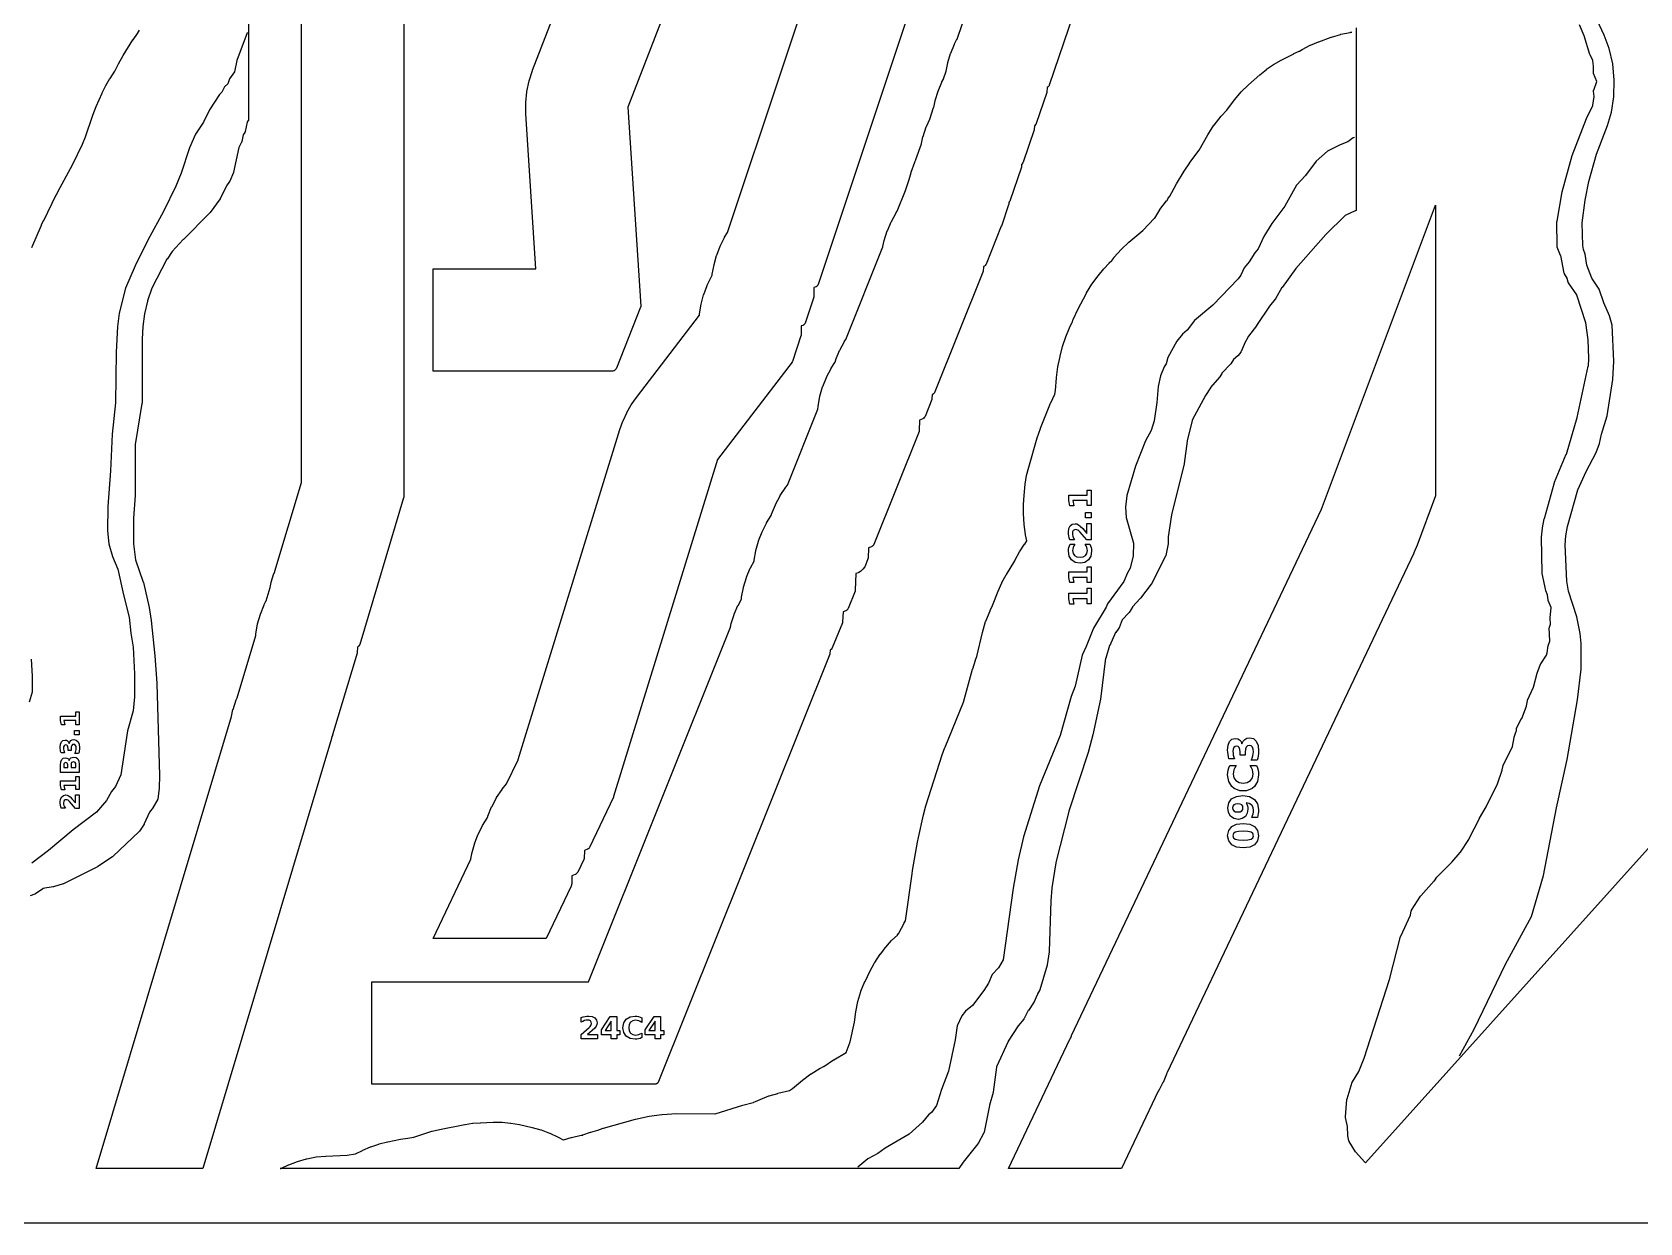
# Model space of a CAD drawing. Header units: millimetres. Extents: x 0 to 841, y 0 to 594.
# Drawn here: x 340.1 to 654.7, y 0 to 232.9 of the extents above; entities that cross this region are included whole.
import ezdxf

# ---------------------------------------------------------------- set-up
doc = ezdxf.new("R2010")
doc.units = ezdxf.units.MM
for name, color, linetype in [('CUT', 1, 'Continuous'), ('ENGRAVE', 5, 'Continuous'), ('SHEET_EDGE_DO_NOT_CUT', 8, 'Continuous')]:
    doc.layers.add(name, color=color, linetype=linetype)

msp = doc.modelspace()

# ---------------------------------------------------------------- linework, layer by layer
at = {"layer": 'CUT'}
for points in [[(412.84, 316.58), (412.83, 141.99), (412.83, 141.94), (412.82, 141.89), (412.81, 141.85), (404.23, 113.17), (404.2, 113.12), (404.18, 113.06), (404.09, 112.91), (404.06, 112.87), (404.03, 112.83), (404, 112.8), (403.97, 112.77), (403.93, 112.74), (403.77, 112.64), (403.76, 112.63), (403.76, 112.62), (403.73, 111.57), (403.73, 111.53), (403.72, 111.49), (403.71, 111.44), (398.92, 95.47), (398.91, 95.42), (398.88, 95.37), (398.76, 95.15), (398.75, 95.13), (398.75, 95.12), (398.73, 94.84), (398.72, 94.79), (398.71, 94.74), (373.52, 10.62), (352.64, 10.62), (379.12, 99.05), (379.13, 99.07), (379.42, 100.4), (379.43, 100.45), (380.04, 102.3), (380.05, 102.35), (380.21, 102.71), (380.22, 102.74), (383.86, 114.88), (383.86, 114.89), (383.86, 114.9), (383.88, 115.16), (383.89, 115.21), (384.23, 117.13), (384.24, 117.18), (384.78, 119.07), (384.8, 119.11), (385.52, 120.93), (385.54, 120.98), (385.88, 121.64), (385.89, 121.65), (385.89, 121.67), (386.68, 124.31), (386.69, 124.33), (386.9, 125.29), (386.91, 125.34), (387.44, 127.02), (387.46, 127.06), (387.62, 127.46), (387.63, 127.48), (392.82, 144.83), (392.83, 144.84), (392.83, 144.86), (392.84, 303.24)], [(568.39, 308.44), (539.16, 222.57), (539.16, 222.57), (539.14, 222.53), (539.12, 222.49), (539.05, 222.37), (539.03, 222.33), (539, 222.29), (538.96, 222.25), (538.92, 222.22), (538.75, 222.09), (538.74, 222.09), (538.74, 222.07), (538.7, 221.28), (538.69, 221.23), (538.68, 221.19), (538.67, 221.14), (536.6, 215.07), (536.59, 215.03), (536.57, 214.99), (536.54, 214.95), (536.52, 214.92), (536.26, 214.59), (536.25, 214.58), (536.25, 214.57), (536.2, 213.95), (536.2, 213.91), (536.19, 213.87), (536.18, 213.82), (534.02, 207.49), (534.01, 207.45), (533.98, 207.41), (533.96, 207.37), (533.76, 207.09), (533.75, 207.08), (533.75, 207.06), (533.71, 206.62), (533.7, 206.57), (533.69, 206.51), (531.44, 199.9), (531.42, 199.85), (531.39, 199.8), (531.26, 199.59), (531.26, 199.57), (531.25, 199.56), (531.22, 199.28), (531.21, 199.23), (531.2, 199.19), (529.78, 195.02), (529.77, 194.99), (526.79, 187.58), (526.78, 187.54), (526.76, 187.5), (526.73, 187.47), (526.62, 187.32), (526.59, 187.28), (526.56, 187.25), (526.53, 187.22), (526.49, 187.19), (526.45, 187.17), (526.27, 187.08), (526.26, 187.07), (526.26, 187.06), (526.2, 186.15), (526.19, 186.1), (526.18, 186.05), (526.16, 186), (516.77, 162.56), (516.75, 162.52), (516.73, 162.49), (516.71, 162.45), (516.6, 162.3), (516.57, 162.26), (516.54, 162.23), (516.5, 162.2), (516.46, 162.17), (516.42, 162.15), (516.26, 162.06), (516.25, 162.06), (516.24, 162.04), (516.2, 161.22), (516.19, 161.16), (516.18, 161.11), (516.16, 161.06), (514.84, 157.76), (514.82, 157.72), (514.8, 157.67), (514.76, 157.63), (514.61, 157.44), (514.57, 157.4), (514.53, 157.37), (514.49, 157.34), (514.44, 157.31), (514.4, 157.29), (513.79, 157.06), (513.78, 157.06), (513.78, 157.05), (513.71, 155.01), (513.7, 154.96), (513.7, 154.92), (513.69, 154.88), (513.67, 154.84), (504.81, 132.74), (504.79, 132.69), (504.76, 132.64), (504.73, 132.6), (504.56, 132.39), (504.52, 132.36), (504.48, 132.32), (504.44, 132.29), (504.39, 132.27), (504.34, 132.25), (503.77, 132.05), (503.76, 132.04), (503.76, 132.03), (503.69, 130.04), (503.68, 129.99), (503.67, 129.93), (503.66, 129.88), (503.1, 128.47), (503.08, 128.43), (503.06, 128.39), (503.04, 128.36), (502.68, 127.86), (502.65, 127.82), (502.61, 127.79), (502.31, 127.51), (502.27, 127.48), (502.23, 127.45), (501.88, 127.25), (501.83, 127.22), (501.78, 127.2), (501.3, 127.05), (501.29, 127.04), (501.29, 127.03), (501.18, 123.75), (501.17, 123.7), (501.17, 123.66), (501.16, 123.62), (501.14, 123.58), (499.77, 120.16), (499.75, 120.12), (499.73, 120.08), (499.7, 120.04), (499.67, 120.01), (499.55, 119.88), (499.52, 119.85), (499.48, 119.82), (499.45, 119.79), (499.4, 119.77), (499.36, 119.75), (498.8, 119.55), (498.79, 119.54), (498.79, 119.53), (498.71, 117.57), (498.7, 117.52), (498.69, 117.46), (498.67, 117.41), (496.7, 112.49), (496.68, 112.44), (496.65, 112.4), (496.57, 112.28), (496.54, 112.24), (496.51, 112.2), (496.48, 112.17), (496.44, 112.14), (496.3, 112.05), (496.29, 112.04), (496.29, 112.03), (496.24, 111.4), (496.23, 111.35), (496.22, 111.3), (496.2, 111.26), (462.69, 27.64), (462.67, 27.6), (462.64, 27.55), (462.57, 27.43), (462.54, 27.39), (462.5, 27.36), (462.47, 27.32), (462.43, 27.29), (462.35, 27.24), (462.31, 27.21), (462.26, 27.19), (462.22, 27.18), (462.17, 27.16), (462.02, 27.13), (461.98, 27.13), (461.93, 27.12), (406.62, 27.12), (406.62, 47.12), (448.94, 47.12), (448.95, 47.13), (448.96, 47.14), (476.76, 116.51), (476.76, 116.52), (476.77, 116.53), (476.92, 117.23), (476.93, 117.28), (477.49, 119.03), (477.51, 119.07), (478.23, 120.76), (478.25, 120.8), (478.9, 122), (478.9, 122.01), (478.91, 122.03), (478.93, 122.35), (478.94, 122.39), (479.31, 124.32), (479.32, 124.37), (479.88, 126.24), (479.9, 126.29), (480.65, 128.1), (480.67, 128.15), (481.38, 129.48), (481.39, 129.5), (481.39, 129.51), (481.4, 129.6), (481.4, 129.65), (481.73, 131.5), (481.74, 131.55), (482.25, 133.36), (482.26, 133.4), (482.94, 135.16), (482.96, 135.2), (483.8, 136.89), (483.83, 136.93), (484.74, 138.38), (484.74, 138.39), (484.75, 138.4), (484.8, 138.59), (484.82, 138.64), (485.55, 140.46), (485.57, 140.51), (486.48, 142.24), (486.51, 142.28), (487.59, 143.92), (487.62, 143.96), (487.9, 144.3), (487.9, 144.31), (487.91, 144.32), (493.86, 159.16), (493.86, 159.17), (493.86, 159.18), (493.91, 159.73), (493.91, 159.78), (494.26, 161.67), (494.28, 161.72), (494.81, 163.57), (494.83, 163.62), (495.54, 165.41), (495.56, 165.46), (496.45, 167.17), (496.48, 167.21), (497.22, 168.35), (497.22, 168.36), (497.23, 168.37), (497.38, 168.86), (497.39, 168.9), (498.13, 170.68), (498.16, 170.72), (499.07, 172.42), (499.09, 172.46), (499.32, 172.8), (499.33, 172.81), (499.33, 172.82), (506.6, 190.96), (506.61, 190.97), (506.61, 190.98), (506.86, 192.16), (506.87, 192.21), (507.45, 194.05), (507.47, 194.09), (508.23, 195.87), (508.25, 195.91), (509.18, 197.6), (509.2, 197.64), (509.38, 197.9), (509.39, 197.91), (509.39, 197.92), (511.01, 201.95), (511.01, 201.96), (511.74, 204.09), (511.74, 204.11), (512.1, 205.52), (512.11, 205.57), (512.84, 207.54), (512.87, 207.59), (513.06, 207.98), (513.07, 208.01), (514.13, 211.11), (514.13, 211.14), (514.44, 212.49), (514.45, 212.54), (515.09, 214.44), (515.11, 214.48), (515.76, 215.92), (515.77, 215.94), (516.53, 218.18), (516.54, 218.21), (516.81, 219.54), (516.83, 219.59), (517.38, 221.38), (517.39, 221.43), (518.11, 223.16), (518.14, 223.21), (518.43, 223.77), (518.44, 223.78), (518.44, 223.79), (518.95, 225.29), (518.96, 225.32), (519.28, 226.94), (519.29, 226.98), (519.84, 228.8), (519.86, 228.84), (520.58, 230.6), (520.6, 230.64), (521.09, 231.58), (521.1, 231.59), (521.1, 231.6), (547.26, 308.44)], [(486.03, 294.03), (456.71, 218.28), (456.7, 218.26), (456.7, 218.25), (459.21, 179.34), (459.21, 179.28), (459.2, 179.23), (459.19, 179.18), (459.17, 179.12), (454.44, 167.18), (454.43, 167.14), (454.41, 167.1), (454.38, 167.06), (454.35, 167.03), (454.17, 166.83), (454.14, 166.79), (454.1, 166.76), (454.06, 166.73), (454.02, 166.71), (453.97, 166.69), (453.92, 166.68), (453.78, 166.64), (453.74, 166.63), (453.69, 166.63), (453.65, 166.62), (418.62, 166.62), (418.62, 186.62), (438.69, 186.62), (438.7, 186.63), (438.7, 186.64), (436.75, 216.97), (436.74, 216.99), (436.72, 219.12), (436.73, 219.17), (436.93, 221.28), (436.94, 221.33), (437.37, 223.4), (437.39, 223.45), (438.05, 225.47), (438.06, 225.5), (466.39, 298.69)], [(382.48, 262.75), (382.48, 215.7), (382.21, 215.38), (382.21, 215.38), (382.2, 215.37), (382.2, 215.36), (381.79, 213.5), (381.78, 213.45), (381.77, 213.41), (381.75, 213.37), (381.72, 213.33), (381.42, 212.87), (381.41, 212.86), (381.41, 212.85), (381.15, 211.54), (381.14, 211.49), (381.12, 211.44), (381.1, 211.4), (380.55, 210.37), (380.55, 210.36), (380.54, 210.35), (379.53, 205.58), (379.52, 205.54), (379.5, 205.49), (378.8, 203.82), (378.77, 203.78), (378.75, 203.74), (378.15, 202.85), (378.13, 202.82), (376.94, 200.4), (376.92, 200.36), (376.9, 200.33), (374.97, 197.65), (374.94, 197.62), (374.91, 197.59), (369.71, 192.38), (369.7, 192.38), (367.52, 190.03), (367.52, 190.02), (367.51, 190.01), (366.51, 188.54), (366.49, 188.52), (363.53, 182.88), (363.53, 182.87), (363.53, 182.86), (362.68, 180.35), (362.67, 180.32), (362.13, 177.85), (362.13, 177.83), (361.8, 175.35), (361.8, 175.33), (361.68, 172.86), (361.68, 172.84), (361.62, 160.4), (361.62, 160.36), (361.61, 160.32), (360.27, 152.3), (360.27, 152.29), (360.27, 152.28), (360.27, 142.33), (360.27, 142.29), (359.97, 137.85), (359.97, 137.84), (359.96, 132.9), (359.96, 132.87), (360.35, 129.72), (360.35, 129.71), (360.35, 129.7), (361.87, 125.34), (361.88, 125.29), (362.99, 120.4), (363, 120.37), (363.41, 117.85), (363.41, 117.83), (364.15, 110.93), (364.15, 110.91), (364.52, 105.56), (364.53, 105.54), (365.04, 87.51), (365.04, 87.49), (365, 85.04), (364.99, 84.98), (364.7, 82.96), (364.69, 82.91), (364.68, 82.86), (364.66, 82.82), (364.64, 82.78), (363.83, 81.35), (363.79, 81.29), (363.07, 80.37), (363.07, 80.36), (363.06, 80.35), (362.07, 78.05), (362.05, 78.01), (362.03, 77.97), (361.12, 76.63), (361.09, 76.58), (361.05, 76.54), (355.94, 71.68), (355.9, 71.65), (355.87, 71.63), (352.97, 69.7), (352.91, 69.67), (346.27, 66.35), (346.23, 66.33), (346.19, 66.32), (344.28, 65.76), (344.23, 65.75), (342.21, 65.38), (342.2, 65.37), (342.19, 65.37), (340.75, 64.38), (340.7, 64.36), (340.66, 64.33), (339.71, 63.95)], [(516.67, 251.92), (493.91, 183.59), (493.89, 183.55), (493.87, 183.5), (493.84, 183.46), (493.72, 183.29), (493.69, 183.25), (493.65, 183.21), (493.62, 183.18), (493.57, 183.15), (493.53, 183.13), (493.48, 183.11), (493.12, 182.98), (493.11, 182.97), (493.11, 182.96), (493.05, 181.07), (493.04, 181.02), (493.04, 180.98), (493.02, 180.93), (491.39, 176.04), (491.37, 176), (491.35, 175.95), (491.32, 175.91), (491.29, 175.87), (491.16, 175.72), (491.13, 175.69), (491.1, 175.66), (491.06, 175.63), (491.02, 175.61), (490.98, 175.59), (490.94, 175.57), (490.64, 175.48), (490.63, 175.47), (490.63, 175.46), (490.59, 173.7), (490.58, 173.65), (490.58, 173.61), (490.56, 173.56), (488.88, 168.51), (488.86, 168.46), (488.84, 168.41), (488.81, 168.37), (474.26, 149.34), (474.25, 149.33), (474.25, 149.32), (453.9, 83.38), (453.87, 83.31), (449.19, 73.46), (449.17, 73.41), (449.13, 73.36), (449.1, 73.32), (448.98, 73.2), (448.94, 73.17), (448.89, 73.14), (448.85, 73.11), (448.8, 73.09), (448.21, 72.87), (448.2, 72.86), (448.2, 72.85), (448.11, 71.27), (448.11, 71.22), (448.1, 71.17), (448.08, 71.13), (448.06, 71.08), (446.9, 68.63), (446.88, 68.59), (446.86, 68.56), (446.83, 68.52), (446.8, 68.49), (446.53, 68.22), (446.49, 68.19), (446.45, 68.16), (446.41, 68.14), (446.36, 68.12), (445.74, 67.87), (445.73, 67.87), (445.73, 67.86), (445.7, 66.3), (445.69, 66.24), (445.68, 66.19), (445.64, 65.99), (445.62, 65.94), (445.6, 65.89), (440.73, 55.62), (418.59, 55.62), (425.97, 71.17), (425.97, 71.18), (425.97, 71.19), (426.14, 72.18), (426.15, 72.23), (426.66, 74.09), (426.67, 74.14), (427.36, 75.94), (427.38, 75.98), (428.24, 77.71), (428.27, 77.75), (429.17, 79.18), (429.18, 79.19), (429.18, 79.2), (429.27, 79.52), (429.29, 79.57), (430.03, 81.38), (430.05, 81.42), (430.97, 83.14), (430.99, 83.19), (432.07, 84.81), (432.1, 84.85), (432.94, 85.87), (432.95, 85.88), (432.96, 85.89), (435.2, 90.6), (435.21, 90.64), (455.13, 155.22), (455.14, 155.24), (455.73, 156.87), (455.74, 156.92), (456.46, 158.48), (456.48, 158.52), (457.34, 160.02), (457.36, 160.05), (458.36, 161.48), (458.37, 161.49), (470.68, 177.59), (470.69, 177.6), (470.69, 177.62), (470.7, 177.8), (470.71, 177.84), (471.02, 179.7), (471.03, 179.75), (471.51, 181.57), (471.53, 181.62), (472.18, 183.39), (472.2, 183.43), (473.03, 185.13), (473.05, 185.17), (473.2, 185.41), (473.21, 185.42), (473.21, 185.43), (473.22, 185.52), (473.22, 185.57), (473.55, 187.41), (473.56, 187.46), (474.06, 189.26), (474.07, 189.31), (474.75, 191.06), (474.76, 191.1), (475.6, 192.77), (475.62, 192.82), (476.21, 193.76), (476.22, 193.77), (476.22, 193.78), (497.69, 258.24)], [(340.06, 190.83), (341.97, 195.21), (341.97, 195.23), (342.37, 196.1), (342.38, 196.11), (344.85, 201.12), (344.86, 201.13), (345.23, 201.85), (345.23, 201.85), (348.02, 206.96), (348.02, 206.98), (349.96, 211.04), (349.96, 211.05), (350.56, 212.46), (350.57, 212.47), (351.97, 216.68), (351.98, 216.7), (352.64, 218.41), (352.65, 218.43), (353.8, 221.03), (353.81, 221.05), (354.51, 222.48), (354.53, 222.52), (355.35, 223.88), (355.36, 223.9), (356.28, 225.31), (356.29, 225.34), (356.99, 226.73), (357.01, 226.75), (357.94, 228.39), (357.95, 228.41), (359.85, 231.43), (359.87, 231.45), (360.75, 232.69), (360.76, 232.7), (361.13, 233.32)], [(599.19, 233.82), (599.19, 198.08), (599.07, 198.02), (599.07, 198.02), (599.04, 198), (597.07, 197.06), (597.06, 197.06), (597.05, 197.05), (593.26, 193.35), (593.25, 193.33), (587.41, 186.74), (587.4, 186.72), (584.71, 183.02), (584.69, 183), (583.41, 180.76), (583.39, 180.72), (583.36, 180.69), (582.26, 179.34), (582.24, 179.32), (579.72, 175.53), (579.7, 175.5), (578.13, 173.5), (578.13, 173.49), (578.12, 173.48), (577.27, 171.89), (577.26, 171.87), (576.69, 170.47), (576.67, 170.43), (576.65, 170.39), (576.62, 170.36), (576.13, 169.7), (576.09, 169.66), (576.05, 169.62), (575.21, 168.92), (575.2, 168.91), (575.19, 168.9), (574.65, 168.04), (574.62, 168), (574.59, 167.96), (572.92, 166.21), (572.92, 166.2), (572.91, 166.19), (572.56, 165.52), (572.53, 165.47), (572.49, 165.42), (570.7, 163.41), (570.69, 163.4), (570.69, 163.39), (569.73, 161.88), (569.72, 161.86), (567.14, 157.01), (567.14, 157), (567.13, 156.98), (566.14, 152.97), (566.13, 152.94), (565.57, 148.53), (565.56, 148.47), (563.1, 138.51), (563.09, 138.49), (562.42, 134.22), (562.42, 134.21), (562.42, 134.2), (562.42, 132.96), (562.41, 132.92), (562.41, 132.87), (561.94, 130.53), (561.93, 130.48), (561.91, 130.44), (561.9, 130.4), (559.18, 125), (559.15, 124.96), (559.12, 124.92), (556.99, 122.19), (556.97, 122.16), (555.45, 120.5), (555.44, 120.49), (555.43, 120.48), (554.78, 119.41), (554.75, 119.36), (554.71, 119.32), (553.45, 118), (553.44, 117.99), (553.43, 117.98), (552.81, 116.43), (552.79, 116.39), (552.77, 116.35), (552.75, 116.32), (552.15, 115.5), (552.14, 115.49), (552.13, 115.48), (550.99, 112.98), (550.97, 112.96), (550.19, 110.5), (550.18, 110.49), (550.18, 110.48), (549.19, 102.48), (549.19, 102.44), (547.71, 95.49), (547.71, 95.46), (546.84, 92.26), (546.83, 92.24), (542.97, 80.51), (542.97, 80.5), (540.46, 70.49), (540.46, 70.46), (539.67, 65.51), (539.67, 65.5), (539.44, 63.01), (539.44, 63), (539.13, 53.07), (539.12, 53.01), (538.73, 50.48), (538.72, 50.42), (537.33, 45.6), (537.32, 45.55), (537.3, 45.51), (537.27, 45.47), (536.84, 44.79), (536.83, 44.78), (536.83, 44.77), (536.14, 43.11), (536.11, 43.06), (536.09, 43.01), (535.06, 41.54), (535.05, 41.51), (534.23, 39.95), (534.2, 39.91), (534.17, 39.87), (533.06, 38.54), (533.04, 38.51), (531.14, 35.53), (531.12, 35.5), (528.83, 30.5), (528.82, 30.49), (528.82, 30.48), (528.18, 25.58), (528.17, 25.51), (527.47, 22.99), (527.47, 22.97), (526.41, 17.74), (526.4, 17.69), (526.38, 17.64), (526.36, 17.6), (525.21, 15.53), (525.19, 15.49), (525.16, 15.46), (522.3, 11.85), (522.28, 11.84), (521.48, 10.62), (388.68, 10.62), (388.79, 10.65), (388.8, 10.65), (388.81, 10.66), (390.29, 11.32), (390.32, 11.33), (392.03, 12.01), (392.07, 12.02), (393.83, 12.53), (393.88, 12.55), (395.68, 12.89), (395.73, 12.9), (397.56, 13.07), (397.59, 13.07), (401.74, 13.27), (401.76, 13.27), (403.38, 13.49), (403.4, 13.5), (403.41, 13.5), (404.79, 14.18), (404.81, 14.19), (406.35, 14.87), (406.39, 14.88), (407.99, 15.42), (408.03, 15.44), (409.67, 15.84), (409.69, 15.85), (412.18, 16.35), (412.2, 16.35), (413.61, 16.58), (413.63, 16.58), (414.79, 16.73), (414.8, 16.73), (414.82, 16.74), (416.94, 17.49), (416.95, 17.49), (418.36, 17.93), (418.39, 17.94), (419.82, 18.27), (419.84, 18.28), (424.82, 19.24), (424.84, 19.24), (426.3, 19.47), (426.34, 19.47), (427.82, 19.59), (427.84, 19.59), (430.32, 19.69), (430.34, 19.69), (432.03, 19.68), (432.08, 19.68), (433.75, 19.53), (433.8, 19.52), (435.46, 19.22), (435.48, 19.22), (437.95, 18.67), (437.97, 18.67), (439.68, 18.2), (439.73, 18.19), (441.38, 17.57), (441.42, 17.55), (443.03, 16.79), (443.05, 16.78), (444.06, 16.24), (444.07, 16.23), (444.08, 16.24), (445.61, 16.67), (445.63, 16.68), (447.53, 17.12), (447.55, 17.12), (447.88, 17.18), (447.89, 17.19), (447.9, 17.19), (449.4, 17.75), (449.45, 17.76), (450.81, 18.11), (450.83, 18.12), (451.89, 18.49), (451.92, 18.5), (458.16, 20.28), (458.19, 20.28), (460.85, 20.85), (460.89, 20.85), (463.35, 21.2), (463.39, 21.2), (466.25, 21.39), (466.29, 21.39), (473.73, 21.35), (473.75, 21.35), (473.76, 21.35), (479.2, 23.04), (479.22, 23.05), (481.23, 23.56), (481.26, 23.57), (481.32, 23.58), (481.33, 23.58), (481.34, 23.58), (481.66, 23.75), (481.68, 23.76), (482.56, 24.15), (482.58, 24.16), (484.26, 24.82), (484.31, 24.83), (486.04, 25.33), (486.07, 25.34), (488.33, 25.88), (488.34, 25.89), (488.35, 25.89), (488.91, 26.29), (488.92, 26.3), (490.84, 27.89), (490.86, 27.91), (492.52, 29.14), (492.56, 29.17), (494.34, 30.23), (494.36, 30.24), (494.85, 30.5), (494.86, 30.5), (494.87, 30.51), (494.99, 30.6), (495.01, 30.61), (496.96, 31.9), (496.98, 31.92), (499.39, 33.32), (499.4, 33.33), (499.41, 33.34), (500.21, 35.41), (500.21, 35.42), (500.21, 35.43), (501.04, 39.27), (501.04, 39.29), (501.31, 41.25), (501.31, 41.27), (501.69, 43.28), (501.71, 43.33), (502.29, 45.27), (502.3, 45.32), (503.09, 47.2), (503.1, 47.22), (504.02, 49.14), (504.03, 49.16), (504.97, 50.88), (504.99, 50.93), (506.09, 52.55), (506.11, 52.57), (506.75, 53.43), (506.77, 53.45), (508.31, 55.25), (508.36, 55.3), (509.46, 56.31), (509.47, 56.32), (509.48, 56.33), (509.68, 56.6), (509.69, 56.61), (509.7, 56.63), (509.72, 56.67), (509.73, 56.69), (510.73, 58.66), (510.76, 58.71), (510.99, 59.06), (511, 59.07), (511, 59.08), (512.31, 68.3), (512.31, 68.31), (512.41, 68.93), (512.41, 68.94), (513.38, 74.48), (513.39, 74.5), (513.56, 75.37), (513.56, 75.38), (514.55, 79.83), (514.55, 79.85), (515.02, 81.59), (515.03, 81.61), (518.21, 91.56), (518.22, 91.58), (518.74, 93.02), (518.75, 93.04), (522.34, 101.85), (522.35, 101.87), (524.16, 108.35), (524.17, 108.37), (524.73, 110.09), (524.74, 110.12), (525, 110.78), (525.01, 110.82), (526.07, 115.47), (526.07, 115.49), (526.69, 117.65), (526.71, 117.7), (527.57, 119.76), (527.58, 119.79), (528.05, 120.75), (528.06, 120.77), (529.16, 123.59), (529.17, 123.61), (529.88, 125.22), (529.9, 125.26), (530.75, 126.8), (530.76, 126.82), (532.41, 129.51), (532.42, 129.51), (532.42, 129.52), (532.48, 129.65), (532.5, 129.69), (533.33, 131.26), (533.35, 131.3), (534.33, 132.79), (534.34, 132.8), (534.77, 133.4), (534.77, 133.41), (534.77, 133.42), (534.5, 134.62), (534.5, 134.67), (534.26, 136.65), (534.26, 136.68), (534.12, 138.69), (534.12, 138.72), (534.09, 140.47), (534.09, 140.52), (534.21, 142.27), (534.21, 142.29), (534.46, 144.51), (534.46, 144.54), (534.72, 146.19), (534.73, 146.23), (535.13, 147.85), (535.13, 147.87), (536.79, 153.58), (536.8, 153.6), (537.43, 155.43), (537.44, 155.46), (539.41, 160.39), (539.43, 160.42), (540.24, 162.12), (540.24, 162.13), (540.24, 162.15), (540.34, 162.81), (540.35, 162.83), (540.56, 165.33), (540.56, 165.36), (540.85, 167.45), (540.86, 167.47), (541.26, 169.52), (541.26, 169.55), (541.73, 171.43), (541.74, 171.48), (542.39, 173.31), (542.4, 173.34), (543.11, 175.07), (543.12, 175.09), (543.6, 176.09), (543.61, 176.12), (543.85, 176.82), (543.87, 176.86), (544.73, 178.68), (544.74, 178.71), (546.45, 181.91), (546.46, 181.93), (547.48, 183.63), (547.51, 183.67), (548.7, 185.26), (548.72, 185.28), (549.84, 186.63), (549.85, 186.65), (550.86, 187.78), (550.89, 187.8), (551.4, 188.29), (551.43, 188.32), (551.87, 188.88), (551.88, 188.9), (553.21, 190.42), (553.25, 190.45), (554.72, 191.83), (554.74, 191.85), (557.44, 194.11), (557.46, 194.13), (559.76, 196.53), (559.77, 196.54), (559.78, 196.55), (560.79, 198.2), (560.82, 198.25), (562.12, 199.92), (562.13, 199.94), (562.43, 200.41), (562.45, 200.44), (562.82, 200.95), (562.83, 200.96), (562.83, 200.97), (563.12, 201.57), (563.13, 201.6), (564.02, 203.25), (564.03, 203.27), (565.53, 205.76), (565.54, 205.78), (566.64, 207.41), (566.65, 207.44), (568.46, 209.86), (568.48, 209.89), (570.15, 212.84), (570.17, 212.87), (571.37, 214.73), (571.4, 214.78), (572.81, 216.49), (572.82, 216.51), (573.89, 217.67), (573.9, 217.69), (575.43, 219.73), (575.45, 219.75), (576.7, 221.24), (576.73, 221.28), (578.13, 222.65), (578.15, 222.66), (580.34, 224.61), (580.35, 224.62), (581.64, 225.67), (581.67, 225.69), (583.03, 226.62), (583.06, 226.64), (584.51, 227.46), (584.53, 227.47), (586.99, 228.73), (587.01, 228.74), (588.08, 229.22), (588.11, 229.24), (588.61, 229.56), (588.65, 229.58), (590.19, 230.38), (590.24, 230.4), (591.86, 231.07), (591.88, 231.08), (594.34, 231.96), (594.36, 231.97), (596.17, 232.52), (596.22, 232.54), (598.06, 232.91), (598.11, 232.92), (598.31, 232.94), (598.33, 232.94), (598.34, 232.95)], [(657.49, 74.56), (601.01, 11.76), (600.85, 11.91), (600.85, 11.91), (600.83, 11.94), (599.11, 13.82), (599.08, 13.85), (599.05, 13.9), (597.85, 15.9), (597.83, 15.95), (597.81, 16), (597.79, 16.05), (597.58, 17.01), (597.57, 17.05), (597.57, 17.1), (597.48, 18.86), (597.48, 18.87), (597.48, 18.88), (597.14, 20.59), (597.13, 20.64), (597.13, 20.69), (597.13, 20.73), (597.41, 24.13), (597.41, 24.18), (597.43, 24.23), (598.41, 27.49), (598.43, 27.53), (598.44, 27.57), (598.47, 27.61), (599.71, 29.61), (599.72, 29.61), (599.72, 29.62), (600.78, 32.21), (600.79, 32.23), (605.7, 47.62), (605.71, 47.63), (607.91, 56), (607.93, 56.04), (607.94, 56.08), (609.85, 60.22), (609.86, 60.23), (609.86, 60.24), (609.97, 60.97), (609.98, 61.02), (609.99, 61.07), (610.01, 61.12), (610.04, 61.16), (611.78, 63.9), (611.81, 63.93), (611.83, 63.97), (614.5, 66.9), (614.52, 66.93), (614.99, 67.61), (615.01, 67.65), (615.05, 67.69), (617.94, 70.54), (617.95, 70.56), (619.58, 72.47), (619.6, 72.49), (621.25, 75.02), (621.26, 75.04), (623.31, 79.13), (623.33, 79.16), (624.63, 81.37), (624.64, 81.39), (626.87, 85.9), (626.88, 85.92), (627.79, 88.57), (627.8, 88.6), (627.98, 89.49), (627.99, 89.54), (628, 89.58), (628.02, 89.62), (629.8, 93.16), (629.8, 93.17), (629.8, 93.18), (630.11, 94.92), (630.12, 94.95), (630.13, 94.99), (630.54, 96.21), (630.54, 96.22), (630.55, 96.23), (630.6, 96.75), (630.61, 96.79), (630.62, 96.84), (630.63, 96.89), (630.66, 96.93), (631.59, 98.66), (631.6, 98.69), (632.54, 101.11), (632.54, 101.13), (632.54, 101.14), (632.72, 102.14), (632.73, 102.18), (632.74, 102.22), (632.76, 102.26), (633.9, 104.8), (633.91, 104.81), (633.91, 104.82), (634.61, 107.51), (634.63, 107.57), (635.31, 109.27), (635.33, 109.32), (635.35, 109.36), (636.47, 111.05), (636.48, 111.06), (636.48, 111.07), (636.6, 111.51), (636.6, 111.54), (636.81, 112.96), (636.82, 113.01), (636.83, 113.06), (637.12, 113.83), (637.12, 113.84), (637.12, 113.85), (637, 116.39), (637, 116.43), (637.01, 116.48), (637.02, 116.52), (637.03, 116.57), (637.21, 117.11), (637.21, 117.13), (637.21, 117.14), (637.14, 118.3), (637.14, 118.34), (637.14, 118.38), (637.34, 120.36), (637.34, 120.37), (637.34, 120.38), (636.79, 121.76), (636.78, 121.8), (636.77, 121.85), (636.76, 121.89), (636.67, 122.82), (636.67, 122.83), (636.66, 122.84), (636.35, 123.64), (636.33, 123.68), (636.32, 123.72), (635.6, 127.06), (635.6, 127.11), (635.59, 127.16), (635.45, 134.1), (635.45, 134.16), (635.66, 135.92), (635.66, 135.95), (636.02, 137.76), (636.03, 137.8), (638.01, 144.86), (638.03, 144.92), (640.33, 150.38), (640.34, 150.41), (642.44, 157.54), (642.44, 157.56), (644.63, 167.58), (644.63, 167.59), (644.64, 167.6), (644.72, 169.15), (644.72, 169.17), (644.61, 172.76), (644.61, 172.78), (644.18, 176.06), (644.18, 176.07), (644.17, 176.08), (642.38, 181.51), (642.38, 181.52), (642.37, 181.53), (640.76, 183.91), (640.73, 183.95), (640.71, 184), (640.69, 184.05), (640.48, 184.78), (640.48, 184.79), (640.47, 184.81), (640, 185.66), (639.97, 185.7), (639.96, 185.75), (639.94, 185.8), (639.23, 189.22), (639.23, 189.24), (639.22, 189.25), (638.56, 190.91), (638.55, 190.95), (638.53, 191), (638.53, 191.04), (638.52, 191.09), (638.5, 195.86), (638.5, 195.9), (638.51, 195.95), (639.52, 201.68), (639.53, 201.72), (641.45, 208.79), (641.46, 208.84), (644.29, 216.05), (644.3, 216.07), (645.49, 218.62), (645.49, 218.63), (645.49, 218.64), (645.79, 220.36), (645.79, 220.37), (645.79, 220.38), (645.67, 221.38), (645.66, 221.43), (645.66, 221.47), (645.67, 221.52), (645.68, 221.57), (645.69, 221.61), (646.32, 223.28), (646.32, 223.29), (646.32, 223.3), (645.66, 224.87), (645.64, 224.92), (645.63, 224.97), (645.62, 225.03), (645.62, 225.08), (645.65, 226.28), (645.65, 226.29), (645.65, 226.3), (645.5, 227.35), (645.49, 227.36), (645.49, 227.37), (644.98, 228.53), (644.96, 228.58), (643.83, 232.22), (643.82, 232.24), (642.88, 234.4)], [(339.58, 101.94), (340.16, 103.89), (340.16, 103.9), (340.16, 103.91), (340.17, 106.9), (340.17, 106.92), (339.99, 110.28)]]:
    msp.add_lwpolyline(points, dxfattribs=at)
msp.add_lwpolyline([(543.16, 35.91), (543.18, 35.95), (543.21, 35.99), (543.34, 36.17), (543.35, 36.18), (543.35, 36.2), (543.48, 36.58), (543.51, 36.64), (592.41, 139.61), (592.41, 139.63), (614.76, 199.08), (614.76, 142.22), (611.14, 132.59), (611.13, 132.57), (610.48, 131.05), (610.47, 131.03), (562.21, 29.41), (562.2, 29.38), (562.12, 29.12), (562.1, 29.07), (561.42, 27.48), (561.4, 27.44), (560.58, 25.91), (560.55, 25.88), (560.5, 25.79), (560.48, 25.76), (553.29, 10.62), (531.15, 10.62), (543.16, 35.91)], close=True, dxfattribs=at)
at = {"layer": 'ENGRAVE'}
for points in [[(619.41, 32.66), (622.28, 37.88), (628.41, 50.59), (633.51, 59.96), (635.86, 67.93), (638.41, 81.22), (640.47, 90.67), (642.49, 102.3), (643.21, 108.34), (643.22, 113.37), (643.02, 115.27), (642.4, 118.59), (640.77, 123.58), (640.42, 125.54), (640.12, 132.62), (640.25, 134.4), (640.58, 136.26), (642.59, 143.41), (644.23, 147.02), (646.17, 150.7), (646.85, 152.49), (647.2, 154.32), (648.34, 157.88), (649.45, 165), (649.66, 168.55), (649.28, 175.65), (648.8, 177.44), (647.65, 179.97), (646.79, 182.69), (645.34, 184.82), (644.32, 187.37), (644.03, 189.51), (643.67, 190.44), (643.56, 191.22), (643.46, 195.62), (644.01, 200.1), (644.75, 203.74), (646.23, 209.07), (648.37, 214.67), (649.19, 217.31), (649.64, 220.29), (649.71, 223.58), (649.44, 226.77), (648.74, 229.75), (647.76, 232.39), (645.43, 237.28)], [(382.18, 232.85), (382.17, 232.8), (380.2, 227.39), (379.69, 225.17), (378.75, 223.81), (378.39, 222.84), (377.79, 222.27), (377.22, 221.21), (376.77, 220.76), (374.85, 217.73), (373.64, 215.32), (372.1, 212.96), (370.94, 210.34), (369.28, 205.39), (368.21, 202.84), (365.84, 197.88), (362.79, 192.28), (360.31, 187.26), (358.4, 182.86), (357.15, 177.94), (356.83, 175.35), (356.56, 170.35), (356.46, 160.4), (355.75, 154.3), (355.44, 147.13), (354.9, 140.17), (354.85, 135.38), (355.12, 132.84), (355.85, 130.34), (356.91, 127.86), (357.97, 122.87), (359.09, 118.47), (359.4, 115.37), (359.9, 112.61), (360.17, 107.41), (360.16, 102.89), (359.91, 100.15), (358.76, 96.27), (357.45, 87.65), (356.46, 85.39), (355.66, 84.4), (354.7, 82.61), (352.72, 80.32), (348.12, 76.92), (343.29, 72.85), (340.03, 70.36)], [(598.89, 212.34), (598.64, 212.25), (597.57, 211.5), (596.1, 210.93), (593.62, 209.66), (591.41, 207.7), (589.29, 204.88), (587.56, 202.99), (585.25, 198.92), (582.68, 195.48), (581.17, 192.96), (580.01, 190.53), (579.35, 189.76), (578.24, 187.99), (577.26, 186.86), (576.67, 185.4), (576.09, 184.67), (571.15, 179.51), (567.59, 176.52), (566.12, 174.65), (565.23, 173.86), (564.09, 172.49), (562.37, 169.27), (562.02, 168.06), (561.61, 167.48), (560.89, 165.72), (560.49, 163.65), (560.22, 160.47), (559.67, 156.88), (559.11, 155), (557.99, 152.97), (556, 148.01), (554.33, 142.28), (554.08, 140.03), (554.22, 137.99), (555.61, 132.95), (555.54, 130.49), (555, 128.06), (554.45, 127.16), (553.73, 125.49), (550.55, 121.09), (550.3, 120.42), (547.8, 116.34), (546.4, 112.75), (545.57, 111.04), (544.19, 104.99), (543.42, 102.97), (541.3, 95.37), (537.26, 85.48), (534.08, 75.51), (533.08, 71.04), (532.11, 65.49), (530.12, 51.48), (529.25, 49.91), (528.01, 48.6), (527.25, 46.86), (526.33, 45.47), (524.13, 42.53), (522.73, 41.39), (522.06, 40.51), (521.13, 38.56), (520.76, 35.82), (519.43, 29.68), (518.05, 26.09), (517.11, 22.96), (516.14, 21.61), (515.51, 21.1), (514.33, 19.71), (511.75, 17.37), (507.02, 14.62), (505.58, 13.54), (503.62, 12.51), (501.71, 10.92)]]:
    msp.add_lwpolyline(points, dxfattribs=at)
for points in [[(546.57, 140.31), (546.57, 141.3), (543.74, 141.3), (543.95, 140.28), (543.19, 140.28), (542.97, 141.3), (542.97, 142.37), (546.57, 142.37), (546.57, 143.37), (547.35, 143.37), (547.35, 140.31), (546.57, 140.31)], [(546.22, 137.94), (546.22, 138.99), (547.35, 138.99), (547.35, 137.94), (546.22, 137.94)], [(546.52, 134.88), (546.52, 136.8), (547.35, 136.8), (547.35, 133.62), (546.52, 133.62), (545.11, 135.22), (544.92, 135.41), (544.73, 135.54), (544.54, 135.61), (544.35, 135.64), (544.07, 135.59), (543.85, 135.43), (543.71, 135.19), (543.67, 134.88), (543.69, 134.61), (543.78, 134.31), (543.92, 133.98), (544.11, 133.64), (543.15, 133.64), (543.04, 134.01), (542.96, 134.39), (542.91, 134.76), (542.9, 135.12), (542.98, 135.82), (543.24, 136.34), (543.66, 136.67), (544.21, 136.77), (544.55, 136.73), (544.87, 136.59), (545.23, 136.3), (545.7, 135.81), (546.52, 134.88)], [(547.11, 132.77), (547.25, 132.45), (547.35, 132.12), (547.41, 131.77), (547.43, 131.42), (547.28, 130.44), (546.82, 129.68), (546.1, 129.2), (545.17, 129.05), (544.23, 129.2), (543.51, 129.68), (543.05, 130.44), (542.9, 131.42), (542.92, 131.77), (542.98, 132.12), (543.08, 132.45), (543.22, 132.77), (544.13, 132.77), (543.94, 132.45), (543.81, 132.15), (543.74, 131.83), (543.71, 131.51), (543.81, 130.97), (544.1, 130.56), (544.56, 130.3), (545.17, 130.21), (545.77, 130.3), (546.23, 130.56), (546.52, 130.97), (546.62, 131.51), (546.59, 131.83), (546.52, 132.15), (546.39, 132.45), (546.2, 132.77), (547.11, 132.77)], [(546.57, 125.27), (546.57, 126.27), (543.74, 126.27), (543.95, 125.25), (543.19, 125.25), (542.97, 126.26), (542.97, 127.34), (546.57, 127.34), (546.57, 128.33), (547.35, 128.33), (547.35, 125.27), (546.57, 125.27)], [(546.57, 121.1), (546.57, 122.1), (543.74, 122.1), (543.95, 121.07), (543.19, 121.07), (542.97, 122.09), (542.97, 123.16), (546.57, 123.16), (546.57, 124.16), (547.35, 124.16), (547.35, 121.1), (546.57, 121.1)], [(348.67, 97.43), (348.67, 98.26), (346.32, 98.26), (346.49, 97.41), (345.85, 97.41), (345.68, 98.26), (345.68, 99.15), (348.67, 99.15), (348.67, 99.98), (349.32, 99.98), (349.32, 97.43), (348.67, 97.43)], [(347.36, 93.8), (347.49, 94.12), (347.69, 94.36), (347.96, 94.5), (348.29, 94.55), (348.76, 94.45), (349.11, 94.13), (349.32, 93.62), (349.39, 92.92), (349.38, 92.64), (349.35, 92.36), (349.29, 92.08), (349.21, 91.8), (348.49, 91.8), (348.6, 92.07), (348.69, 92.33), (348.74, 92.58), (348.75, 92.84), (348.72, 93.17), (348.62, 93.41), (348.47, 93.56), (348.25, 93.61), (348.03, 93.56), (347.88, 93.41), (347.78, 93.15), (347.75, 92.8), (347.75, 92.43), (347.14, 92.43), (347.14, 92.82), (347.11, 93.13), (347.03, 93.35), (346.89, 93.48), (346.69, 93.52), (346.51, 93.48), (346.37, 93.35), (346.28, 93.15), (346.25, 92.88), (346.27, 92.65), (346.31, 92.42), (346.37, 92.19), (346.46, 91.96), (345.77, 91.96), (345.7, 92.24), (345.65, 92.51), (345.62, 92.78), (345.61, 93.05), (345.67, 93.67), (345.85, 94.11), (346.14, 94.38), (346.55, 94.46), (346.84, 94.42), (347.07, 94.29), (347.24, 94.09), (347.36, 93.8)], [(348.38, 95.46), (348.38, 96.34), (349.32, 96.34), (349.32, 95.46), (348.38, 95.46)], [(576.86, 93.69), (577.07, 94.21), (577.39, 94.59), (577.81, 94.82), (578.35, 94.89), (579.11, 94.73), (579.66, 94.23), (580, 93.41), (580.12, 92.29), (580.1, 91.84), (580.04, 91.39), (579.95, 90.94), (579.83, 90.5), (578.67, 90.5), (578.85, 90.92), (578.98, 91.34), (579.07, 91.75), (579.09, 92.15), (579.04, 92.68), (578.89, 93.07), (578.63, 93.31), (578.29, 93.39), (577.94, 93.31), (577.69, 93.06), (577.53, 92.66), (577.48, 92.1), (577.48, 91.5), (576.51, 91.5), (576.51, 92.13), (576.47, 92.63), (576.34, 92.97), (576.11, 93.18), (575.79, 93.25), (575.5, 93.18), (575.28, 92.98), (575.14, 92.66), (575.09, 92.22), (575.11, 91.86), (575.17, 91.49), (575.28, 91.12), (575.42, 90.75), (574.31, 90.75), (574.21, 91.19), (574.13, 91.63), (574.08, 92.06), (574.06, 92.49), (574.16, 93.48), (574.44, 94.19), (574.91, 94.61), (575.56, 94.76), (576.03, 94.69), (576.4, 94.49), (576.68, 94.15), (576.86, 93.69)], [(347.37, 90.48), (347.5, 90.75), (347.7, 90.95), (347.96, 91.07), (348.28, 91.12), (348.74, 91.03), (349.06, 90.76), (349.26, 90.31), (349.32, 89.68), (349.32, 88.12), (345.68, 88.12), (345.68, 89.53), (345.73, 90.18), (345.91, 90.63), (346.21, 90.88), (346.64, 90.97), (346.89, 90.94), (347.09, 90.84), (347.26, 90.69), (347.37, 90.48)], [(347.09, 89.58), (347.06, 89.77), (346.99, 89.91), (346.87, 90), (346.7, 90.03), (346.54, 90), (346.42, 89.91), (346.34, 89.77), (346.32, 89.58), (346.32, 89.06), (347.09, 89.06), (347.09, 89.58)], [(348.68, 89.61), (348.65, 89.86), (348.56, 90.03), (348.41, 90.14), (348.2, 90.18), (347.99, 90.14), (347.85, 90.04), (347.76, 89.86), (347.73, 89.61), (347.73, 89.06), (348.68, 89.06), (348.68, 89.61)], [(579.68, 89.45), (579.87, 89.03), (580.01, 88.59), (580.09, 88.13), (580.12, 87.65), (579.91, 86.34), (579.3, 85.34), (578.86, 84.97), (577.75, 84.54), (577.09, 84.49), (576.43, 84.54), (575.32, 84.97), (574.88, 85.34), (574.27, 86.34), (574.06, 87.65), (574.09, 88.13), (574.17, 88.59), (574.31, 89.03), (574.5, 89.45), (575.7, 89.45), (575.46, 89.04), (575.29, 88.63), (575.19, 88.21), (575.15, 87.77), (575.28, 87.05), (575.67, 86.51), (576.28, 86.16), (577.09, 86.05), (577.9, 86.16), (578.51, 86.51), (578.9, 87.05), (579.03, 87.77), (578.99, 88.21), (578.89, 88.63), (578.72, 89.04), (578.47, 89.45), (579.68, 89.45)], [(348.67, 84.76), (348.67, 85.59), (346.32, 85.59), (346.49, 84.74), (345.85, 84.74), (345.68, 85.59), (345.68, 86.48), (348.67, 86.48), (348.67, 87.31), (349.32, 87.31), (349.32, 84.76), (348.67, 84.76)], [(348.63, 82.14), (348.63, 83.74), (349.32, 83.74), (349.32, 81.09), (348.63, 81.09), (347.46, 82.43), (347.3, 82.58), (347.14, 82.69), (346.99, 82.75), (346.82, 82.77), (346.59, 82.73), (346.41, 82.6), (346.29, 82.4), (346.25, 82.14), (346.28, 81.91), (346.35, 81.66), (346.46, 81.39), (346.63, 81.1), (345.83, 81.1), (345.73, 81.42), (345.67, 81.73), (345.63, 82.04), (345.61, 82.34), (345.68, 82.92), (345.9, 83.36), (346.24, 83.63), (346.7, 83.72), (346.99, 83.68), (347.26, 83.57), (347.56, 83.33), (347.95, 82.92), (348.63, 82.14)], [(579.87, 79.33), (578.79, 79.33), (578.94, 79.68), (579.05, 80.01), (579.11, 80.34), (579.13, 80.66), (579.04, 81.26), (578.76, 81.71), (578.29, 82.01), (577.65, 82.15), (577.82, 81.88), (577.94, 81.58), (578.02, 81.27), (578.04, 80.93), (577.91, 80.12), (577.52, 79.49), (576.92, 79.08), (576.15, 78.94), (575.3, 79.09), (574.64, 79.55), (574.21, 80.27), (574.07, 81.19), (574.26, 82.2), (574.84, 82.96), (575.77, 83.42), (577.02, 83.58), (578.31, 83.4), (579.29, 82.85), (579.91, 81.98), (580.12, 80.85), (580.1, 80.44), (580.05, 80.06), (579.98, 79.69), (579.87, 79.33)], [(577.06, 81.18), (577, 81.53), (576.81, 81.78), (576.49, 81.92), (576.04, 81.97), (575.6, 81.92), (575.28, 81.78), (575.08, 81.53), (575.02, 81.18), (575.08, 80.84), (575.28, 80.59), (575.6, 80.44), (576.04, 80.39), (576.49, 80.44), (576.81, 80.59), (577, 80.84), (577.06, 81.18)], [(577.09, 78.14), (578.38, 77.99), (579.33, 77.52), (579.92, 76.76), (580.12, 75.74), (579.92, 74.72), (579.33, 73.97), (578.38, 73.5), (577.09, 73.34), (575.81, 73.5), (574.85, 73.97), (574.26, 74.72), (574.06, 75.74), (574.26, 76.76), (574.85, 77.52), (575.81, 77.99), (577.09, 78.14)], [(577.08, 76.64), (576.15, 76.59), (575.54, 76.43), (575.2, 76.16), (575.09, 75.74), (575.2, 75.33), (575.54, 75.05), (576.15, 74.9), (577.08, 74.85), (578.02, 74.9), (578.64, 75.05), (578.98, 75.33), (579.09, 75.74), (578.98, 76.16), (578.64, 76.43), (578.02, 76.59), (577.08, 76.64)], [(448.8, 36.82), (450.72, 36.82), (450.72, 35.99), (447.54, 35.99), (447.54, 36.82), (449.14, 38.23), (449.33, 38.42), (449.46, 38.61), (449.53, 38.8), (449.56, 38.99), (449.51, 39.27), (449.35, 39.49), (449.11, 39.63), (448.8, 39.67), (448.53, 39.65), (448.23, 39.56), (447.9, 39.42), (447.55, 39.23), (447.55, 40.19), (447.93, 40.3), (448.31, 40.38), (448.68, 40.43), (449.04, 40.44), (449.73, 40.36), (450.26, 40.1), (450.58, 39.68), (450.69, 39.13), (450.65, 38.79), (450.51, 38.47), (450.22, 38.11), (449.73, 37.64), (448.8, 36.82)], [(453.26, 40.37), (454.52, 40.37), (454.52, 37.61), (455.14, 37.61), (455.14, 36.79), (454.52, 36.79), (454.52, 35.99), (453.45, 35.99), (453.45, 36.79), (451.51, 36.79), (451.51, 37.75), (453.26, 40.37)], [(453.45, 39.44), (452.22, 37.61), (453.45, 37.61), (453.45, 39.44)], [(459.44, 36.23), (459.12, 36.09), (458.79, 35.99), (458.45, 35.93), (458.09, 35.91), (457.11, 36.06), (456.36, 36.52), (455.88, 37.24), (455.72, 38.17), (455.88, 39.11), (456.36, 39.83), (457.11, 40.29), (458.09, 40.44), (458.45, 40.42), (458.79, 40.36), (459.12, 40.26), (459.44, 40.12), (459.44, 39.21), (459.13, 39.4), (458.82, 39.53), (458.51, 39.6), (458.18, 39.63), (457.64, 39.53), (457.23, 39.24), (456.97, 38.78), (456.88, 38.17), (456.97, 37.57), (457.23, 37.11), (457.64, 36.82), (458.18, 36.72), (458.51, 36.75), (458.82, 36.82), (459.13, 36.95), (459.44, 37.14), (459.44, 36.23)], [(461.84, 40.37), (463.1, 40.37), (463.1, 37.61), (463.72, 37.61), (463.72, 36.79), (463.1, 36.79), (463.1, 35.99), (462.03, 35.99), (462.03, 36.79), (460.09, 36.79), (460.09, 37.75), (461.84, 40.37)], [(462.03, 39.44), (460.79, 37.61), (462.03, 37.61), (462.03, 39.44)]]:
    msp.add_lwpolyline(points, close=True, dxfattribs=at)
at = {"layer": 'SHEET_EDGE_DO_NOT_CUT'}
msp.add_lwpolyline([(0, 0), (841, 0), (841, 594), (0, 594)], close=True, dxfattribs=at)

doc.saveas('drawing.dxf')
